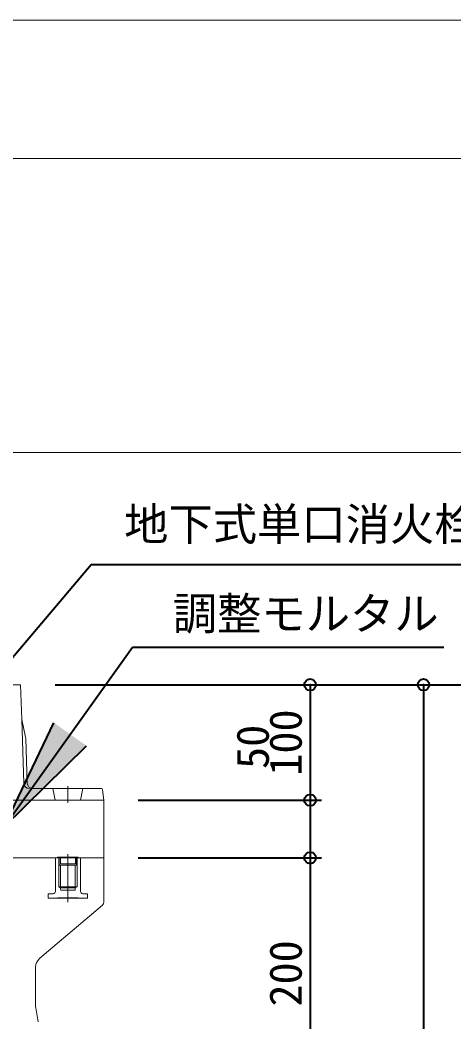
# Model space of a CAD drawing. Units: millimetres at full size, sheet at 1:20. Extents: x -5700 to 5714, y -3160 to 3160.
# Drawn here: x 640 to 1016, y 2292 to 3160 of the extents above; entities that cross this region are included whole.
import ezdxf
from ezdxf.enums import TextEntityAlignment as Align

# ---------------------------------------------------------------- set-up
doc = ezdxf.new("R2010")
doc.units = ezdxf.units.MM
doc.header["$LTSCALE"] = 20
doc.header["$PDMODE"] = 32
doc.header["$PDSIZE"] = 10
for name, color, linetype, lineweight in [('0-5_TEMP01', 3, 'Continuous', 18), ('0-7_躯体', 7, 'Continuous', 9), ('0-B_図面枠', 3, 'Continuous', 18), ('0-C_寸法', 1, 'Continuous', 40)]:
    doc.layers.add(name, color=color, linetype=linetype, lineweight=lineweight)
doc.styles.add('ＭＳ ゴシック', font='')
doc.styles.get('ＭＳ ゴシック').set_extended_font_data('MS Gothic')

msp = doc.modelspace()

# ---------------------------------------------------------------- linework, layer by layer
at = {"layer": '0-5_TEMP01'}
for p, q in [((-4278.67, 2785.74), (1421.34, 2785.74)), ((681.88, 2496.73), (681.88, 2482.35)), ((50.88, 2434.52), (712.88, 2434.52))]:
    msp.add_line(p, q, dxfattribs=at)
msp.add_lwpolyline([(-4398.66, 3160.37), (1541.34, 3160.37), (1541.34, -919.63)], dxfattribs=at)
at = {"layer": '0-7_躯体'}
for p, q in [((640.88, 2584.52), (631.88, 2584.52)), ((640.88, 2584.52), (641.83, 2554.52)), ((641.83, 2554.52), (645.25, 2538.97)), ((641.83, 2554.52), (643.59, 2499.37)), ((645.36, 2538.07), (646.6, 2499.37)), ((710.97, 2494.53), (651.59, 2494.53)), ((668.88, 2494.53), (670.88, 2484.52)), ((694.88, 2494.53), (692.88, 2484.52)), ((712.88, 2484.52), (711.97, 2493.62)), ((712.88, 2484.52), (631.88, 2484.52)), ((712.88, 2484.52), (712.88, 2434.52)), ((672.88, 2434.52), (381.88, 2434.52)), ((671.48, 2434.52), (670.97, 2434.03)), ((670.97, 2434.03), (670.97, 2405.53)), ((671.48, 2434.52), (673.87, 2434.52)), ((672.88, 2435.28), (672.88, 2434.52)), ((672.88, 2435.28), (690.88, 2435.28)), ((673.87, 2434.52), (672.88, 2434.52)), ((673.87, 2434.52), (673.87, 2409.52)), ((673.87, 2434.52), (674.33, 2434.24)), ((673.87, 2434.52), (689.88, 2434.52)), ((674.38, 2434.03), (674.38, 2428.78)), ((675.38, 2435.28), (675.38, 2429.78)), ((681.88, 2437.76), (681.88, 2396.03)), ((688.38, 2435.28), (688.38, 2429.78)), ((689.38, 2434.03), (689.38, 2428.78)), ((689.88, 2434.52), (689.43, 2434.24)), ((689.88, 2434.52), (692.27, 2434.52)), ((689.88, 2434.52), (690.88, 2434.52)), ((689.88, 2434.52), (689.88, 2409.52)), ((690.88, 2435.28), (690.88, 2434.52)), ((712.88, 2434.52), (690.88, 2434.52)), ((712.88, 2434.52), (712.88, 2395.93)), ((674.88, 2428.27), (688.88, 2428.27)), ((675.48, 2428.27), (675.48, 2408.53)), ((675.88, 2429.28), (687.88, 2429.28)), ((688.27, 2428.27), (688.27, 2408.53)), ((673.87, 2409.52), (675.48, 2408.53)), ((673.87, 2409.52), (689.88, 2409.52)), ((675.48, 2408.53), (688.27, 2408.53)), ((675.48, 2408.53), (675.48, 2407.03)), ((675.97, 2406.52), (687.78, 2406.52)), ((664.83, 2403.02), (664.83, 2400.03)), ((668.98, 2403.53), (665.33, 2403.53)), ((665.33, 2399.52), (698.42, 2399.52)), ((672.88, 2400.03), (672.88, 2399.52)), ((672.88, 2400.03), (690.88, 2400.03)), ((690.88, 2400.03), (690.88, 2399.52)), ((694.78, 2403.53), (698.42, 2403.53)), ((698.92, 2403.02), (698.92, 2400.03)), ((711.8, 2393.62), (657.47, 2347.53)), ((653.88, 2339.84), (653.88, 2306.35)), ((654.01, 2304.71), (656.06, 2292.39))]:
    msp.add_line(p, q, dxfattribs=at)
for points in [[(692.27, 2434.52), (692.78, 2434.03), (692.78, 2405.53)], [(689.88, 2409.52), (688.27, 2408.53), (688.27, 2407.03)]]:
    msp.add_lwpolyline(points, dxfattribs=at)
for centre, radius, start, end in [((640.36, 2537.91), 5, 1.828, 12.381), ((648.59, 2499.52), 5, 181.828, 270), ((651.59, 2499.52), 5, 181.828, 270), ((710.97, 2493.53), 1, 5.711, 90), ((673.87, 2434.03), 0.5, 0, 90), ((689.88, 2434.03), 0.5, 90, 180), ((674.88, 2428.78), 0.5, 180, 270), ((675.88, 2429.78), 0.5, 180, 270), ((687.88, 2429.78), 0.5, 270, 0), ((688.88, 2428.78), 0.5, 270, 0), ((668.98, 2405.53), 2, 270, 0), ((675.97, 2407.03), 0.5, 180, 270), ((687.78, 2407.03), 0.5, 270, 0), ((694.78, 2405.53), 2, 180, 270), ((665.33, 2403.02), 0.5, 90, 180), ((665.33, 2400.03), 0.5, 180, 270), ((698.42, 2403.02), 0.5, 0, 90), ((698.42, 2400.03), 0.5, 270, 0), ((709.88, 2395.93), 3, 309.805, 0), ((663.88, 2339.84), 10, 129.806, 180), ((663.88, 2306.35), 10, 180, 189.462)]:
    msp.add_arc(centre, radius, start, end, dxfattribs=at)
at = {"layer": '0-B_図面枠'}
msp.add_lwpolyline([(-4278.67, 3040.37), (1421.34, 3040.37), (1421.34, -799.63), (-4278.67, -799.63)], close=True, dxfattribs=at)
at = {"layer": '0-C_寸法'}
for p, q in [((400.08, 2331.44), (701.88, 2688.79)), ((701.88, 2688.79), (1073.58, 2688.79)), ((626.76, 2461.35), (737.71, 2617.11)), ((737.71, 2617.11), (1007.48, 2617.11)), ((670.88, 2584.52), (1000.03, 2584.52)), ((670.88, 2584.52), (1096.85, 2584.52)), ((670.88, 2584.52), (901.72, 2584.52)), ((891.72, 2584.52), (891.72, 2484.52)), ((990.02, 2584.52), (990.02, 1834.52)), ((626.76, 2461.35), (669.75, 2551.64)), ((626.76, 2461.35), (698.05, 2531.49)), ((742.88, 2484.52), (901.72, 2484.52)), ((742.88, 2484.52), (901.72, 2484.52)), ((891.72, 2484.52), (891.72, 2434.52)), ((742.88, 2434.52), (901.72, 2434.52)), ((742.88, 2434.52), (901.72, 2434.52)), ((891.72, 2434.52), (891.72, 2234.52))]:
    msp.add_line(p, q, dxfattribs=at)
for p in [(891.72, 2584.52), (990.02, 2584.52), (891.72, 2484.52), (891.72, 2434.52)]:
    msp.add_point(p, dxfattribs=at)
msp.add_solid([(669.75, 2551.64), (698.05, 2531.49), (626.76, 2461.35)], dxfattribs=at)

# ---------------------------------------------------------------- texts
at = {"layer": '0-C_寸法', "style": 'ＭＳ ゴシック'}
for s, p in [('地下式単口消火栓', (730.57, 2701.18)), ('調整モルタル', (772.71, 2623.68))]:
    msp.add_text(s, height=28.15, dxfattribs=at).set_placement(p, align=Align.BOTTOM_LEFT)
for s, p in [('100', (892.94, 2505.72)), ('50', (864.43, 2511.57)), ('200', (892.94, 2305.72))]:
    msp.add_text(s, height=28.15, rotation=90, dxfattribs=at).set_placement(p, align=Align.BOTTOM_LEFT)

doc.saveas('drawing.dxf')
